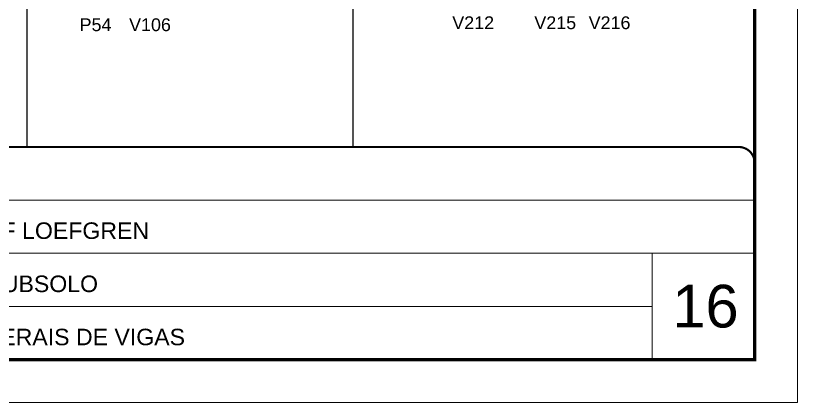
# Model space of a CAD drawing. Extents: x 3309 to 9590, y -2522 to 15424.
# Drawn here: x 8831 to 9563, y 10112 to 10474 of the extents above; entities that cross this region are included whole.
import ezdxf

# ---------------------------------------------------------------- set-up
doc = ezdxf.new("R2010")
doc.units = 0
doc.linetypes.add('CONTINUO', pattern=[0])
doc.linetypes.add('DASHED', pattern=[0.75, 0.5, -0.25])
doc.layers.add('5', color=5, linetype='Continuous')
doc.layers.add('COTA', color=241, linetype='Continuous')
for name, color, linetype, lineweight in [('CARIMBO', 255, 'Continuous', 9), ('Folhas', 255, 'Continuous', 9), ('SARRAFO DE PRESSAO', 251, 'DASHED', 9)]:
    doc.layers.add(name, color=color, linetype=linetype, lineweight=lineweight)
doc.styles.add('ARIAL', font='arial.ttf')
doc.styles.get("Standard").update_dxf_attribs({"font": 'arial.ttf'})

# ---------------------------------------------------------------- blocks, each defined once
blk = doc.blocks.new('9999999999')
at = {"color": 30, "linetype": 'CONTINUO'}
for p, q in [((98564.56, 34379.64), (99583.98, 34379.64)), ((98564.56, 34329.83), (99487.98, 34329.83)), ((99583.98, 34329.83), (99487.98, 34329.83)), ((99487.98, 34329.83), (99487.98, 34230.21)), ((98564.56, 34280.02), (99487.98, 34280.02))]:
    blk.add_line(p, q, dxfattribs=at)
at = {"color": 30, "linetype": 'CONTINUO', "const_width": 2}
blk.add_lwpolyline([(99583.98, 34230.21), (99583.98, 34414.45, 0.414214), (99568.98, 34429.45), (98228.98, 34429.45, 0.414214), (98213.98, 34414.45), (98213.98, 34245.21, 0.414214), (98228.98, 34230.21), (99583.98, 34230.21)], format="xyb", dxfattribs=at)
at = {"layer": 'Folhas'}
blk.add_lwpolyline([(98138.98, 34190.21), (99623.98, 34190.21), (99623.98, 35240.21), (98138.98, 35240.21)], close=True, dxfattribs=at)
at = {"layer": 'Folhas', "color": 30, "const_width": 3}
blk.add_lwpolyline([(98213.98, 34230.21), (99583.98, 34230.21), (99583.98, 35200.21), (98213.98, 35200.21)], close=True, dxfattribs=at)
at = {"color": 7, "linetype": 'Continuous', "ltscale": 5, "style": 'ARIAL'}
for s, height, p in [('LEAF LOEFGREN', 15.4829, (98837.68, 34343.32)), ('3° SUBSOLO', 15.483, (98837.68, 34293.51)), ('LATERAIS DE VIGAS', 15.4829, (98837.68, 34243.7))]:
    blk.add_text(s, height=height, dxfattribs=at).set_placement(p)

msp = doc.modelspace()

# ---------------------------------------------------------------- linework, layer by layer
at = {"layer": 'COTA'}
for p, q in [((8841.23, 11122.13), (8841.23, 10351.38)), ((9146.46, 11122.13), (9146.46, 10351.38))]:
    msp.add_line(p, q, dxfattribs=at)

# ---------------------------------------------------------------- block references
at = {"layer": 'SARRAFO DE PRESSAO', "color": 6, "linetype": 'ByBlock'}
msp.add_blockref('9999999999', (-90061.11, -24078.07), dxfattribs=at)

# ---------------------------------------------------------------- texts
at = {"layer": '5', "linetype": 'Continuous'}
for s, p in [('P54', (8890.56, 10459.89)), ('V106', (8936.91, 10459.89)), ('V212', (9239.64, 10461.75)), ('V215', (9316.49, 10461.75)), ('V216', (9367.38, 10461.75))]:
    msp.add_text(s, height=12, rotation=0.00004, dxfattribs=at).set_placement(p)
at = {"layer": 'CARIMBO', "style": 'ARIAL'}
msp.add_text('16', height=40, dxfattribs=at).set_placement((9445.73, 10182.28))

doc.saveas('drawing.dxf')
